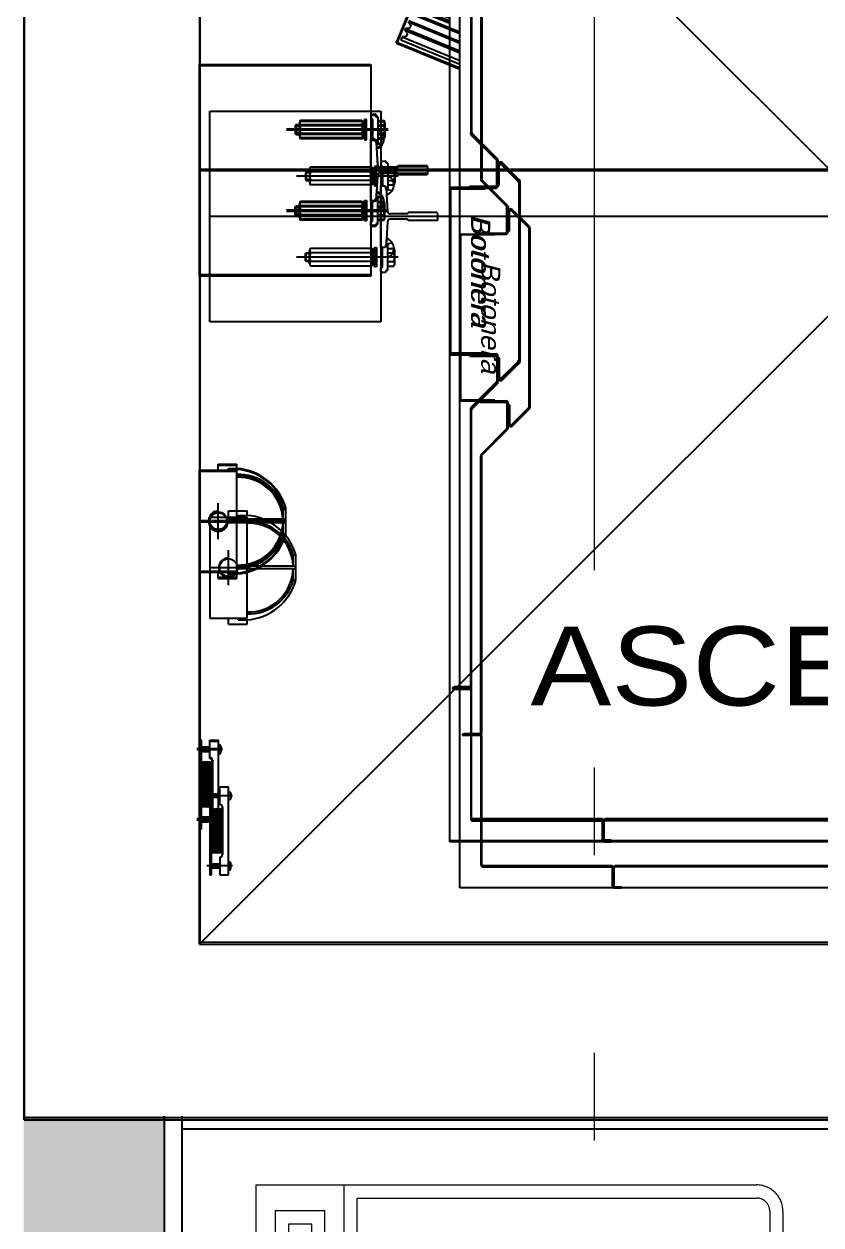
# Model space of a CAD drawing. Header units: metres. Extents: x 219 to 707, y -561 to -17.
# Drawn here: x 357.796 to 358.704, y -182.784 to -181.415 of the extents above; entities that cross this region are included whole.
import ezdxf
from ezdxf.enums import TextEntityAlignment as Align

# ---------------------------------------------------------------- set-up
doc = ezdxf.new("R2010")
doc.units = ezdxf.units.M
for name, pattern in [('CYPE_RAYAPUNTOPUNTO', [0.45, 0.225, -0.075, 0, -0.075, 0, -0.075]), ('HIDDEN2', [4.7625, 3.175, -1.5875]), ('TRAZO_HUECO', [0.75, 0.5, -0.25])]:
    doc.linetypes.add(name, pattern=pattern)
for name, color, linetype in [('1', 1, 'Continuous'), ('A-ASCENSORES', 1, 'Continuous'), ('A-Muros', 4, 'Continuous'), ('A-Revoques', 1, 'Continuous'), ('A-Texto', 3, 'Continuous'), ('Dr Ejes en bloque', 4, 'Continuous'), ('DR SOLAPE PILARES', 7, 'Continuous')]:
    doc.layers.add(name, color=color, linetype=linetype)
doc.layers.add('A-Equipamiento', color=251, linetype='Continuous', lineweight=5)
doc.layers.add('COTAS_REPLANTEO', color=7, linetype='CYPE_RAYAPUNTOPUNTO', lineweight=0)
doc.layers.add('M1-Muro Común 20', color=12, linetype='Continuous', transparency=0.5)
doc.styles.add('1-50', font='arial.ttf', dxfattribs={"width": 1.1, "height": 0.075})
doc.styles.get("Standard").update_dxf_attribs({"font": 'arial.ttf'})

# ---------------------------------------------------------------- blocks, each defined once
blk = doc.blocks.new('ASCENSOR PT')
for p, q in [((0.339, 1.8975), (1.3251, 1.8975)), ((1.1492, 1.8975), (1.141, 1.8975)), ((1.141, 1.8975), (1.141, 1.8966)), ((1.141, 1.8966), (1.1492, 1.8966)), ((1.1501, 1.8945), (1.1492, 1.8945)), ((1.1492, 1.8945), (1.1492, 1.8743)), ((1.1501, 1.8743), (1.1501, 1.8957)), ((1.1501, 1.8743), (1.1501, 1.8945)), ((1.151, 1.8957), (1.151, 1.8743)), ((1.3251, 1.8975), (1.3251, 0.6175)), ((1.5859, 1.8752), (1.5859, 1.8731)), ((1.5885, 1.8769), (1.5876, 1.8769)), ((1.5885, 1.8825), (1.5885, 1.7825)), ((1.5985, 1.8825), (1.5885, 1.8825)), ((1.5885, 1.8682), (1.5885, 1.8769)), ((1.5985, 1.8625), (1.5985, 1.8825)), ((1.61, 1.8825), (1.608, 1.8825)), ((1.608, 1.8825), (1.608, 1.7825)), ((1.61, 1.7825), (1.61, 1.8825)), ((0.5158, 1.8734), (1.1483, 1.8734)), ((0.5158, 1.8725), (1.1483, 1.8725)), ((1.2989, 1.8734), (1.1519, 1.8734)), ((1.1519, 1.8725), (1.2989, 1.8725)), ((1.3001, 1.8713), (1.3001, 1.7243)), ((1.301, 1.7243), (1.301, 1.8713)), ((1.5841, 1.8725), (1.6132, 1.8725)), ((1.5859, 1.8731), (1.5869, 1.8731)), ((1.5869, 1.872), (1.5859, 1.872)), ((1.5859, 1.872), (1.5859, 1.8699)), ((1.5869, 1.8731), (1.5869, 1.872)), ((1.5876, 1.8682), (1.5885, 1.8682)), ((1.608, 1.8747), (1.5985, 1.8747)), ((1.5985, 1.8743), (1.608, 1.8743)), ((1.5985, 1.8708), (1.608, 1.8708)), ((1.5985, 1.8704), (1.608, 1.8704)), ((1.5985, 1.8625), (1.5985, 1.8625)), ((1.5955, 1.8055), (1.5955, 1.8595)), ((1.5955, 1.8563), (1.5955, 1.8088)), ((1.5967, 1.8575), (1.5967, 1.8575)), ((1.598, 1.8563), (1.598, 1.8088)), ((1.598, 1.8088), (1.598, 1.8563)), ((1.5992, 1.8575), (1.5992, 1.8575)), ((1.6005, 1.8563), (1.6005, 1.8088)), ((1.6005, 1.8088), (1.6005, 1.8563)), ((1.6017, 1.8575), (1.6017, 1.8575)), ((1.603, 1.8563), (1.603, 1.8088)), ((1.603, 1.8088), (1.603, 1.8563)), ((1.6042, 1.8575), (1.6042, 1.8575)), ((1.6055, 1.8563), (1.6055, 1.8088)), ((1.6055, 1.8088), (1.6055, 1.8563)), ((1.6067, 1.8575), (1.6067, 1.8575)), ((1.608, 1.8088), (1.608, 1.8563)), ((1.5967, 1.8075), (1.5967, 1.8075)), ((1.5992, 1.8075), (1.5992, 1.8075)), ((1.6017, 1.8075), (1.6017, 1.8075)), ((1.6042, 1.8075), (1.6042, 1.8075)), ((1.6067, 1.8075), (1.6067, 1.8075)), ((1.5859, 1.7931), (1.5859, 1.7952)), ((1.5869, 1.7931), (1.5859, 1.7931)), ((1.5869, 1.792), (1.5869, 1.7931)), ((1.5876, 1.7969), (1.5885, 1.7969)), ((1.5885, 1.7969), (1.5885, 1.7882)), ((1.5985, 1.8025), (1.5985, 1.7825)), ((1.5985, 1.8025), (1.5985, 1.8025)), ((1.5985, 1.7947), (1.608, 1.7947)), ((1.5985, 1.7943), (1.608, 1.7943)), ((1.5841, 1.7925), (1.6132, 1.7925)), ((1.5859, 1.7899), (1.5859, 1.792)), ((1.5859, 1.792), (1.5869, 1.792)), ((1.5885, 1.7882), (1.5876, 1.7882)), ((1.5985, 1.7825), (1.5885, 1.7825)), ((1.5985, 1.7908), (1.608, 1.7908)), ((1.608, 1.7904), (1.5985, 1.7904)), ((1.608, 1.7825), (1.61, 1.7825)), ((1.3001, 1.7207), (1.3001, 1.405)), ((1.301, 1.7207), (1.301, 1.405)), ((1.3221, 1.7234), (1.3019, 1.7234)), ((1.3019, 1.7225), (1.3221, 1.7225)), ((1.3019, 1.7225), (1.3201, 1.7225)), ((1.3201, 1.7216), (1.3019, 1.7216)), ((1.3201, 1.7225), (1.3201, 1.7216)), ((1.3221, 1.7225), (1.3221, 1.7234)), ((1.5675, 1.5971), (1.5675, 1.592)), ((1.5887, 1.5971), (1.5675, 1.5971)), ((1.5775, 1.592), (1.5675, 1.592)), ((1.61, 1.59), (1.5675, 1.59)), ((1.5675, 1.59), (1.5675, 1.5335)), ((1.5775, 1.592), (1.5775, 1.59)), ((1.5887, 1.5971), (1.5887, 1.59)), ((1.61, 1.475), (1.61, 1.59)), ((1.5149, 1.547), (1.5119, 1.547)), ((1.5119, 1.547), (1.5119, 1.5181)), ((1.5149, 1.547), (1.5149, 1.5335)), ((1.5887, 1.5525), (1.5887, 1.5125)), ((1.5775, 1.5335), (1.5119, 1.5335)), ((1.5775, 1.5335), (1.5775, 1.5305)), ((1.5775, 1.5305), (1.5775, 1.5335)), ((1.5775, 1.5305), (1.5119, 1.5305)), ((1.5149, 1.5305), (1.5149, 1.5181)), ((1.5675, 1.5305), (1.5675, 1.475)), ((1.6087, 1.5325), (1.5687, 1.5325)), ((1.5149, 1.5181), (1.5119, 1.5181)), ((1.61, 1.475), (1.5675, 1.475)), ((1.5775, 1.473), (1.5675, 1.473)), ((1.5675, 1.473), (1.5675, 1.468)), ((1.5887, 1.468), (1.5675, 1.468)), ((1.5775, 1.473), (1.5775, 1.475)), ((1.5887, 1.475), (1.5887, 1.468)), ((1.2709, 1.3753), (1.2996, 1.404)), ((1.3005, 1.4031), (1.2718, 1.3744)), ((1.2458, 1.3517), (1.265, 1.3709)), ((1.2661, 1.3698), (1.2469, 1.3506)), ((1.2686, 1.3475), (1.2686, 1.3687)), ((1.2701, 1.3735), (1.2701, 1.3451)), ((1.2701, 1.3687), (1.2701, 1.3475)), ((1.2714, 1.3451), (1.2714, 1.3735)), ((1.245, 1.3496), (1.245, 1.146)), ((1.2465, 1.146), (1.2465, 1.3496)), ((1.2686, 1.3475), (1.2686, 1.3465)), ((1.2701, 1.3465), (1.2686, 1.3465)), ((1.2701, 1.3465), (1.2701, 1.3475)), ((1.3021, 1.3438), (1.2727, 1.3438)), ((1.3233, 1.3425), (1.2727, 1.3425)), ((1.2851, 1.3416), (1.2851, 1.3425)), ((1.2851, 1.3416), (1.3233, 1.3416)), ((1.3021, 1.3425), (1.3021, 1.3438)), ((1.3242, 1.1543), (1.3242, 1.3407)), ((1.3251, 1.3407), (1.3251, 1.1543)), ((1.4151, 1.2525), (1.61, 1.2525)), ((1.4151, 1.0125), (1.4151, 1.2525)), ((1.61, 1.2525), (1.61, 1.0125)), ((1.4071, 1.1928), (1.4071, 1.1641)), ((1.4141, 1.1958), (1.4101, 1.1958)), ((1.4143, 1.1908), (1.4141, 1.1908)), ((1.4151, 1.1948), (1.4151, 1.1916)), ((1.3953, 1.1788), (1.5111, 1.1788)), ((1.3991, 1.1863), (1.3991, 1.1713)), ((1.4071, 1.1888), (1.4001, 1.1888)), ((1.4071, 1.1838), (1.4001, 1.1838)), ((1.4071, 1.1888), (1.4071, 1.1688)), ((1.4131, 1.1898), (1.4131, 1.1686)), ((1.4199, 1.1678), (1.4199, 1.1898)), ((1.4199, 1.1898), (1.4221, 1.1898)), ((1.4221, 1.1898), (1.4221, 1.1678)), ((1.4221, 1.17), (1.4221, 1.1876)), ((1.4221, 1.1876), (1.4243, 1.1876)), ((1.4221, 1.1798), (1.4243, 1.1808)), ((1.4221, 1.1788), (1.4243, 1.1798)), ((1.4243, 1.1876), (1.4243, 1.17)), ((1.4243, 1.1713), (1.4243, 1.1863)), ((1.4253, 1.1888), (1.4952, 1.1888)), ((1.4253, 1.1838), (1.4952, 1.1838)), ((1.4962, 1.1863), (1.4962, 1.1713)), ((1.4962, 1.1838), (1.5001, 1.1838)), ((1.4962, 1.1829), (1.501, 1.1829)), ((1.5001, 1.1838), (1.5001, 1.1738)), ((1.5001, 1.1838), (1.501, 1.1829)), ((1.501, 1.1829), (1.501, 1.1747)), ((1.4071, 1.1738), (1.4001, 1.1738)), ((1.4071, 1.1688), (1.4001, 1.1688)), ((1.4073, 1.1384), (1.409, 1.1647)), ((1.4086, 1.166), (1.4086, 1.1589)), ((1.4124, 1.1676), (1.4094, 1.167)), ((1.4151, 1.1675), (1.412, 1.1675)), ((1.4151, 1.1675), (1.4151, 1.0975)), ((1.4221, 1.1678), (1.4199, 1.1678)), ((1.4243, 1.17), (1.4221, 1.17)), ((1.4253, 1.1738), (1.4952, 1.1738)), ((1.4253, 1.1688), (1.4952, 1.1688)), ((1.4962, 1.1747), (1.501, 1.1747)), ((1.5001, 1.1738), (1.4962, 1.1738)), ((1.501, 1.1747), (1.5001, 1.1738)), ((1.2701, 1.1215), (1.2701, 1.15)), ((1.2714, 1.15), (1.2714, 1.1215)), ((1.3233, 1.1525), (1.2727, 1.1525)), ((1.3021, 1.1513), (1.2727, 1.1513)), ((1.2851, 1.1534), (1.3233, 1.1534)), ((1.2851, 1.1525), (1.2851, 1.1534)), ((1.3021, 1.1525), (1.3021, 1.1513)), ((1.4063, 1.1631), (1.402, 1.1623)), ((1.2458, 1.1439), (1.265, 1.1247)), ((1.2661, 1.1258), (1.2469, 1.145)), ((1.2686, 1.1491), (1.2701, 1.1491)), ((1.2686, 1.1491), (1.2686, 1.1481)), ((1.2686, 1.1481), (1.2686, 1.1269)), ((1.2701, 1.1481), (1.2701, 1.1491)), ((1.2701, 1.1269), (1.2701, 1.1481)), ((1.3501, 1.136), (1.3511, 1.137)), ((1.3501, 1.136), (1.3501, 1.129)), ((1.3511, 1.137), (1.3841, 1.137)), ((1.3841, 1.137), (1.3841, 1.137)), ((1.334, 1.1325), (1.423, 1.1325)), ((1.3501, 1.129), (1.3511, 1.128)), ((1.3511, 1.128), (1.3841, 1.128)), ((1.3841, 1.128), (1.3841, 1.128)), ((1.3856, 1.1355), (1.4043, 1.1355)), ((1.3856, 1.1295), (1.4043, 1.1295)), ((1.409, 1.1004), (1.4073, 1.1267)), ((1.2709, 1.1197), (1.2996, 1.0911)), ((1.3005, 1.092), (1.2718, 1.1206)), ((1.4071, 1.0963), (1.4001, 1.0963)), ((1.4063, 1.102), (1.402, 1.1028)), ((1.4071, 1.0723), (1.4071, 1.101)), ((1.4071, 1.0763), (1.4071, 1.0963)), ((1.4086, 1.0991), (1.4086, 1.1062)), ((1.4124, 1.0975), (1.4094, 1.0981)), ((1.4151, 1.0975), (1.412, 1.0975)), ((1.4131, 1.0753), (1.4131, 1.0965)), ((1.4199, 1.0973), (1.4199, 1.0753)), ((1.4221, 1.0973), (1.4199, 1.0973)), ((1.4221, 1.0753), (1.4221, 1.0973)), ((1.4221, 1.0951), (1.4221, 1.0775)), ((1.4243, 1.0951), (1.4221, 1.0951)), ((1.4243, 1.0775), (1.4243, 1.0951)), ((1.4253, 1.0963), (1.4952, 1.0963)), ((1.3001, 0.7743), (1.3001, 1.09)), ((1.301, 0.7743), (1.301, 1.09)), ((1.3953, 1.0863), (1.5111, 1.0863)), ((1.3991, 1.0788), (1.3991, 1.0938)), ((1.4071, 1.0913), (1.4001, 1.0913)), ((1.4071, 1.0813), (1.4001, 1.0813)), ((1.4221, 1.0863), (1.4243, 1.0853)), ((1.4221, 1.0853), (1.4243, 1.0843)), ((1.4243, 1.0938), (1.4243, 1.0788)), ((1.4253, 1.0913), (1.4952, 1.0913)), ((1.4253, 1.0813), (1.4952, 1.0813)), ((1.4962, 1.0788), (1.4962, 1.0938)), ((1.5001, 1.0913), (1.4962, 1.0913)), ((1.4962, 1.0904), (1.501, 1.0904)), ((1.4962, 1.0822), (1.501, 1.0822)), ((1.4962, 1.0813), (1.5001, 1.0813)), ((1.5001, 1.0813), (1.5001, 1.0913)), ((1.501, 1.0904), (1.5001, 1.0913)), ((1.5001, 1.0813), (1.501, 1.0822)), ((1.501, 1.0822), (1.501, 1.0904)), ((1.4071, 1.0763), (1.4001, 1.0763)), ((1.4141, 1.0693), (1.4101, 1.0693)), ((1.4143, 1.0743), (1.4141, 1.0743)), ((1.4151, 1.0703), (1.4151, 1.0735)), ((1.4199, 1.0753), (1.4221, 1.0753)), ((1.4221, 1.0775), (1.4243, 1.0775)), ((1.4253, 1.0763), (1.4952, 1.0763)), ((1.61, 1.0125), (1.4151, 1.0125)), ((1.3923, 0.9311), (1.3251, 0.9586)), ((1.3909, 0.9277), (1.3251, 0.9546)), ((1.3878, 0.92), (1.3251, 0.9457)), ((1.3871, 0.9183), (1.3251, 0.9437)), ((1.3839, 0.9107), (1.3251, 0.9348)), ((1.3832, 0.909), (1.3251, 0.9328)), ((1.3909, 0.9277), (1.3923, 0.9311)), ((1.3801, 0.9014), (1.3251, 0.9239)), ((1.3794, 0.8997), (1.3251, 0.9219)), ((1.3835, 0.918), (1.3871, 0.9183)), ((1.3855, 0.9228), (1.3878, 0.92)), ((1.3871, 0.9183), (1.3878, 0.92)), ((1.3873, 0.9273), (1.3909, 0.9277)), ((1.3817, 0.9135), (1.3839, 0.9107))]:
    blk.add_line(p, q)
at = {"ltscale": 10}
for p, q in [((1.3251, 0.9649), (1.3955, 0.936)), ((1.3251, 0.9634), (1.395, 0.9348)), ((1.3957, 0.933), (1.3645, 0.8569)), ((1.3658, 0.8563), (1.397, 0.9325))]:
    blk.add_line(p, q, dxfattribs=at)
for centre, major_axis, start_param, end_param in [((1.1492, 1.8957), (-0.00127, 0.00127), 3.926991, 5.497787), ((1.1492, 1.8957), (-0.000636, 0.000636), 3.926991, 5.497787), ((1.5876, 1.8752), (0.00124, 0.00124), 0.785398, 2.356194), ((1.1483, 1.8743), (-0.000636, 0.000636), 2.356194, 3.926991), ((1.1483, 1.8743), (0.00127, 0.00127), 3.926991, 5.497787), ((1.1519, 1.8743), (0.00127, 0.00127), 2.356194, 3.926991), ((1.1519, 1.8743), (-0.000636, 0.000636), 0.785398, 2.356194), ((1.2989, 1.8713), (-0.00153, 0.00153), 3.926991, 5.497787), ((1.2989, 1.8713), (0.000898, 0.000898), 5.497787, 7.068583), ((1.5876, 1.8699), (-0.00124, 0.00124), 0.785398, 2.356194), ((1.5985, 1.8595), (0.00212, 0.00212), 0.785398, 2.356194), ((1.5967, 1.8563), (0.000884, 0.000884), 0.785398, 2.356194), ((1.5967, 1.8563), (0.000884, 0.000884), 5.497787, 7.068583), ((1.5992, 1.8563), (0.000884, 0.000884), 0.785398, 2.356194), ((1.5992, 1.8563), (0.000884, 0.000884), 5.497787, 7.068583), ((1.6017, 1.8563), (0.000884, 0.000884), 0.785398, 2.356194), ((1.6017, 1.8563), (0.000884, 0.000884), 5.497787, 7.068583), ((1.6042, 1.8563), (0.000884, 0.000884), 0.785398, 2.356194), ((1.6042, 1.8563), (0.000884, 0.000884), 5.497787, 7.068583), ((1.6067, 1.8563), (0.000884, 0.000884), 0.785398, 2.356194), ((1.6067, 1.8563), (0.000884, 0.000884), 5.497787, 7.068583), ((1.5967, 1.8088), (0.000884, 0.000884), 2.356194, 3.926991), ((1.5967, 1.8088), (-0.000884, 0.000884), 2.356194, 3.926991), ((1.5992, 1.8088), (0.000884, 0.000884), 2.356194, 3.926991), ((1.5992, 1.8088), (-0.000884, 0.000884), 2.356194, 3.926991), ((1.6017, 1.8088), (0.000884, 0.000884), 2.356194, 3.926991), ((1.6017, 1.8088), (-0.000884, 0.000884), 2.356194, 3.926991), ((1.6042, 1.8088), (0.000884, 0.000884), 2.356194, 3.926991), ((1.6042, 1.8088), (-0.000884, 0.000884), 2.356194, 3.926991), ((1.6067, 1.8088), (0.000884, 0.000884), 2.356194, 3.926991), ((1.6067, 1.8088), (-0.000884, 0.000884), 2.356194, 3.926991), ((1.5876, 1.7952), (0.00124, 0.00124), 0.785398, 2.356194), ((1.5985, 1.8055), (-0.00212, 0.00212), 0.785398, 2.356194), ((1.5876, 1.7899), (-0.00124, 0.00124), 0.785398, 2.356194), ((1.3019, 1.7243), (0.00127, 0.00127), 2.356194, 3.926991), ((1.3019, 1.7207), (0.00127, 0.00127), 0.785398, 2.356194), ((1.3019, 1.7243), (0.000636, 0.000636), 2.356194, 3.926991), ((1.3019, 1.7207), (-0.000636, 0.000636), -0.785398, 0.785398), ((1.572, 1.5296), (0.0443, 0.0443), 0.857543, 2.073419), ((1.5654, 1.5325), (-0.0372, 0.0372), -0.825139, 0.50587), ((1.5656, 1.5325), (-0.0358, 0.0358), -0.823417, 0.765654), ((1.5887, 1.5325), (-0.00778, 0.00778), 2.356194, 7.068583), ((1.5887, 1.5325), (-0.00707, 0.00707), 3.926991, 10.210176), ((1.5656, 1.5325), (0.0358, 0.0358), 2.39569, 3.965009), ((1.572, 1.5355), (0.0443, 0.0443), 2.63897, 3.854846), ((1.5654, 1.5325), (0.0372, 0.0372), 2.635723, 3.966732), ((1.2987, 1.4049), (0.000898, 0.000898), 4.712389, 5.497787), ((1.2987, 1.4049), (0.0018, 0.0018), 4.712389, 5.497787), ((1.2671, 1.3687), (-0.00212, 0.00212), 3.926991, 6.283185), ((1.2671, 1.3687), (-0.00106, 0.00106), 3.926991, 6.283185), ((1.2727, 1.3735), (-0.0018, 0.0018), 0, 0.785398), ((1.2727, 1.3735), (0.000898, 0.000898), 1.570796, 2.356194), ((1.248, 1.3496), (-0.00212, 0.00212), 0, 0.785398), ((1.248, 1.3496), (-0.00106, 0.00106), 0, 0.785398), ((1.2727, 1.3451), (-0.0018, 0.0018), 0.785398, 2.356194), ((1.2727, 1.3451), (0.000898, 0.000898), 2.356194, 3.926991), ((1.3233, 1.3407), (-0.00127, 0.00127), 3.926991, 5.497787), ((1.3233, 1.3407), (0.000636, 0.000636), 5.497787, 7.068583), ((1.4081, 1.1928), (0.000707, 0.000707), 0.785398, 2.356194), ((1.4081, 1.1948), (0.000707, 0.000707), 3.926991, 5.497787), ((1.4101, 1.1948), (0.000707, 0.000707), 0.785398, 2.356194), ((1.4141, 1.1898), (-0.000707, 0.000707), -0.785398, 0.785398), ((1.4141, 1.1948), (-0.000707, 0.000707), 3.926991, 5.497787), ((1.4143, 1.1916), (0.000566, 0.000566), 3.926991, 5.497787), ((1.4028, 1.1863), (0.00256, 0.00256), 1.595182, 3.117207), ((1.4121, 1.1788), (0.00919, 0.00919), 1.961403, 2.750986), ((1.4115, 1.1685), (0.00803, 0.00803), 1.251961, 2.330906), ((1.4061, 1.1796), (0.000707, 0.000707), 4.148285, 5.497787), ((1.4279, 1.1863), (-0.00256, 0.00256), 0.024385, 1.546411), ((1.4373, 1.1788), (0.00919, 0.00919), 1.961403, 2.750986), ((1.4925, 1.1863), (0.00256, 0.00256), 4.736774, 6.2588), ((1.4832, 1.1788), (-0.00919, 0.00919), 3.5322, 4.321782), ((1.4028, 1.1713), (0.00256, 0.00256), 1.595182, 3.117207), ((1.4115, 1.1685), (0.00803, 0.00803), 2.330906, 3.573044), ((1.4061, 1.1641), (0.000707, 0.000707), 4.10979, 5.497787), ((1.4096, 1.166), (0.000707, 0.000707), 1.004067, 2.356194), ((1.412, 1.1645), (0.00212, 0.00212), 0.785398, 2.293776), ((1.4121, 1.1686), (-0.000707, 0.000707), 2.574863, 3.926991), ((1.4279, 1.1713), (-0.00256, 0.00256), 0.024385, 1.546411), ((1.4925, 1.1713), (0.00256, 0.00256), 4.736774, 6.2588), ((1.2727, 1.15), (-0.0018, 0.0018), -0.785398, 0.785398), ((1.2727, 1.15), (0.000898, 0.000898), 0.785398, 2.356194), ((1.3233, 1.1543), (0.00127, 0.00127), 3.926991, 5.497787), ((1.3233, 1.1543), (-0.000636, 0.000636), 2.356194, 3.926991), ((1.4076, 1.1589), (0.000707, 0.000707), 3.818313, 5.497787), ((1.248, 1.146), (0.00212, 0.00212), 2.356194, 3.141593), ((1.248, 1.146), (0.00106, 0.00106), 2.356194, 3.141593), ((1.3856, 1.137), (-0.00106, 0.00106), 0.785398, 2.356194), ((1.4043, 1.1385), (-0.00212, 0.00212), 2.356194, 3.864572), ((1.2671, 1.1269), (0.00212, 0.00212), 3.141593, 5.497787), ((1.2671, 1.1269), (0.00106, 0.00106), 3.141593, 5.497787), ((1.3856, 1.128), (0.00106, 0.00106), 0.785398, 2.356194), ((1.4043, 1.1265), (0.00212, 0.00212), 5.560206, 7.068583), ((1.2727, 1.1215), (-0.0018, 0.0018), 0.785398, 1.570796), ((1.2727, 1.1215), (-0.000898, 0.000898), 0.785398, 1.570796), ((1.4028, 1.0938), (-0.00256, 0.00256), 0.024385, 1.546411), ((1.4115, 1.0966), (-0.00803, 0.00803), -0.431452, 0.810687), ((1.4115, 1.0966), (-0.00803, 0.00803), 0.810687, 1.889631), ((1.4061, 1.101), (-0.000707, 0.000707), 3.926991, 5.314988), ((1.4076, 1.1062), (-0.000707, 0.000707), 3.926991, 5.606465), ((1.4096, 1.0991), (-0.000707, 0.000707), 0.785398, 2.137526), ((1.412, 1.1005), (-0.00212, 0.00212), 0.847817, 2.356194), ((1.4121, 1.0965), (0.000707, 0.000707), 5.497787, 6.849915), ((1.4279, 1.0938), (-0.00256, 0.00256), 0.024385, 1.546411), ((1.4925, 1.0938), (-0.00256, 0.00256), 3.165978, 4.688004), ((1.2987, 1.0902), (0.000898, 0.000898), 5.497787, 6.283185), ((1.2987, 1.0902), (-0.0018, 0.0018), 3.926991, 4.712389), ((1.4121, 1.0863), (-0.00919, 0.00919), 0.390607, 1.180189), ((1.4028, 1.0788), (-0.00256, 0.00256), 0.024385, 1.546411), ((1.4061, 1.0855), (-0.000707, 0.000707), 3.926991, 5.276493), ((1.4373, 1.0863), (-0.00919, 0.00919), 0.390607, 1.180189), ((1.4279, 1.0788), (0.00256, 0.00256), 1.595182, 3.117207), ((1.4832, 1.0863), (0.00919, 0.00919), 5.102996, 5.892578), ((1.4925, 1.0788), (-0.00256, 0.00256), 3.165978, 4.688004), ((1.4081, 1.0723), (0.000707, 0.000707), 2.356194, 3.926991), ((1.4081, 1.0703), (-0.000707, 0.000707), 3.926991, 5.497787), ((1.4101, 1.0703), (-0.000707, 0.000707), 0.785398, 2.356194), ((1.4141, 1.0753), (-0.000707, 0.000707), 0.785398, 2.356194), ((1.4141, 1.0703), (-0.000707, 0.000707), 2.356194, 3.926991), ((1.4143, 1.0735), (-0.000566, 0.000566), 3.926991, 5.497787)]:
    blk.add_ellipse(centre, major_axis=major_axis, ratio=1, start_param=start_param, end_param=end_param)
at = {"ltscale": 10, "extrusion": (0, 0, -1)}
for major_axis, start_param, end_param in [((-0.000973, 0.000973), 1.174254, 2.74505), ((0.00195, 0.00195), -0.396543, 1.174254)]:
    blk.add_ellipse((1.3945, 0.9335), major_axis=major_axis, ratio=1, start_param=start_param, end_param=end_param, dxfattribs=at)
at = {"extrusion": (0, 0, -1)}
for centre in [(1.3838, 0.9152), (1.3876, 0.9246)]:
    blk.add_ellipse(centre, major_axis=(0.00195, 0.00195), ratio=1, start_param=3.242568, end_param=5.389135, dxfattribs=at)
at = {"layer": 'Defpoints'}
blk.add_line((0, 1.1325), (1.61, 1.1325), dxfattribs=at)
at = {"oblique": 15, "width": 1.035276}
blk.add_text('Botonera', height=0.02173, rotation=90, dxfattribs=at).set_placement((1.29, 1.247), align=Align.MIDDLE)
blk = doc.blocks.new('A$C27934')
at = {"layer": 'A-Equipamiento', "color": 8, "linetype": 'HIDDEN2'}
for p, q in [((-0.3892, 0.3001), (-0.3892, 0.2701)), ((-0.3892, 0.3001), (-0.1892, 0.3001)), ((-0.1892, 0.3001), (-0.1892, 0.2701)), ((-0.3892, 0.2801), (-0.1892, 0.2801)), ((-0.3692, 0.2501), (-0.2092, 0.2501))]:
    blk.add_line(p, q, dxfattribs=at)
for points in [[(-0.5892, 0.2301), (-0.5892, 0.8001), (0.0108, 0.8001), (0.0108, 0.2301, -0.414214), (-0.0192, 0.2001), (-0.5592, 0.2001, -0.414214)], [(-0.5742, 0.2301), (-0.5742, 0.6851), (-0.0042, 0.6851), (-0.0042, 0.2301, -0.414214), (-0.0192, 0.2151), (-0.5592, 0.2151, -0.414214)]]:
    blk.add_lwpolyline(points, format="xyb", close=True, dxfattribs=at)
for points in [[(-0.4189, 0.7218), (-0.0189, 0.7218), (-0.0189, 0.7784), (-0.4189, 0.7784)], [(-0.4039, 0.7368), (-0.0339, 0.7368), (-0.0339, 0.7634), (-0.4039, 0.7634)]]:
    blk.add_lwpolyline(points, close=True, dxfattribs=at)
blk.add_lwpolyline([(-0.5892, 0.7001), (0.0108, 0.7001)], dxfattribs=at)
for radius in [0.04, 0.025]:
    blk.add_circle((-0.5392, 0.7501), radius, dxfattribs=at)
for centre, start, end in [((-0.3692, 0.2701), 180, 270), ((-0.2092, 0.2701), 270, 0)]:
    blk.add_arc(centre, 0.02, start, end, dxfattribs=at)
blk = doc.blocks.new('A$Cbfd24b4d')
at = {"color": 5}
for p, q in [((-0.6498, -12.2381), (-0.6496, -10.238)), ((-0.6498, -12.2381), (-0.6496, -10.238)), ((-0.4498, -12.0381), (-0.4496, -10.438)), ((-0.4498, -12.0381), (-0.4496, -10.438)), ((-0.4498, -12.0381), (1.1501, -12.0381)), ((-0.4498, -12.0381), (1.1501, -12.0381)), ((-0.6498, -12.2381), (1.3501, -12.2381)), ((-0.6498, -12.2381), (1.3501, -12.2381))]:
    blk.add_line(p, q, dxfattribs=at)
at = {"layer": '1', "linetype": 'TRAZO_HUECO', "ltscale": 20}
for p, q in [((-0.4498, -12.0381), (1.1501, -10.4384)), ((-0.4498, -12.0381), (1.1501, -10.4384)), ((-0.4496, -10.438), (1.1501, -12.0381)), ((-0.4496, -10.438), (1.1501, -12.0381))]:
    blk.add_line(p, q, dxfattribs=at)
blk = doc.blocks.new('DSADADASDAS')
at = {"layer": 'COTAS_REPLANTEO', "ltscale": 3}
blk.add_line((132.7277, 125.9327, -0.525), (132.7277, 146.4778, -0.525), dxfattribs=at)
at = {"layer": 'DR SOLAPE PILARES', "elevation": -0.525}
for points in [[(132.0779, 131.5089), (134.0779, 131.5088), (134.0778, 133.5086), (132.0781, 133.5089)], [(133.8778, 133.3086), (132.2781, 133.3086), (132.2781, 131.7089), (133.8778, 131.7088)]]:
    blk.add_lwpolyline(points, close=True, dxfattribs=at)

msp = doc.modelspace()

# ---------------------------------------------------------------- hatches: boundary and pattern name
at = {"layer": 'M1-Muro Común 20', "transparency": 33554687}
h = msp.add_hatch(color=256, dxfattribs=at)
h.dxf.hatch_style = 1
h.paths.add_polyline_path([(357.7955, -184.1438), (357.9555, -184.1438), (357.9555, -182.66), (357.7955, -182.66)])

# ---------------------------------------------------------------- linework, layer by layer
at = {"layer": 'A-Muros', "transparency": 33554687}
msp.add_line((357.9555, -182.66), (357.9555, -184.1438), dxfattribs=at)
at = {"layer": 'A-Revoques', "transparency": 33554687}
for p, q in [((357.9755, -182.66), (357.9755, -184.1238)), ((357.9755, -182.6747), (359.8105, -182.6747))]:
    msp.add_line(p, q, dxfattribs=at)

# ---------------------------------------------------------------- block references
msp.add_blockref('A$Cbfd24b4d', (358.4456, -170.426))
at = {"layer": 'A-ASCENSORES', "transparency": 33554687, "rotation": 180}
for p in [(359.6058, -180.4489), (359.6058, -180.4501)]:
    msp.add_blockref('ASCENSOR PT', p, dxfattribs=at)
at = {"layer": 'A-ASCENSORES', "rotation": 180}
msp.add_blockref('ASCENSOR PT', (359.6173, -180.5024), dxfattribs=at)
at = {"layer": 'A-Equipamiento', "transparency": 33554687, "rotation": 90}
msp.add_blockref('A$C27934', (358.8604, -182.7492), dxfattribs=at)
at = {"layer": 'Dr Ejes en bloque'}
msp.add_blockref('DSADADASDAS', (225.7179, -314.1705, 0.525), dxfattribs=at)

# ---------------------------------------------------------------- texts
at = {"layer": 'A-Texto', "insert": (358.7607, -182.1477), "char_height": 0.09, "attachment_point": 5, "style": '1-50'}
msp.add_mtext_dynamic_manual_height_columns('ASCENSOR ', width=1.454852, gutter_width=0.5, heights=[0], dxfattribs=at)

doc.saveas('drawing.dxf')
